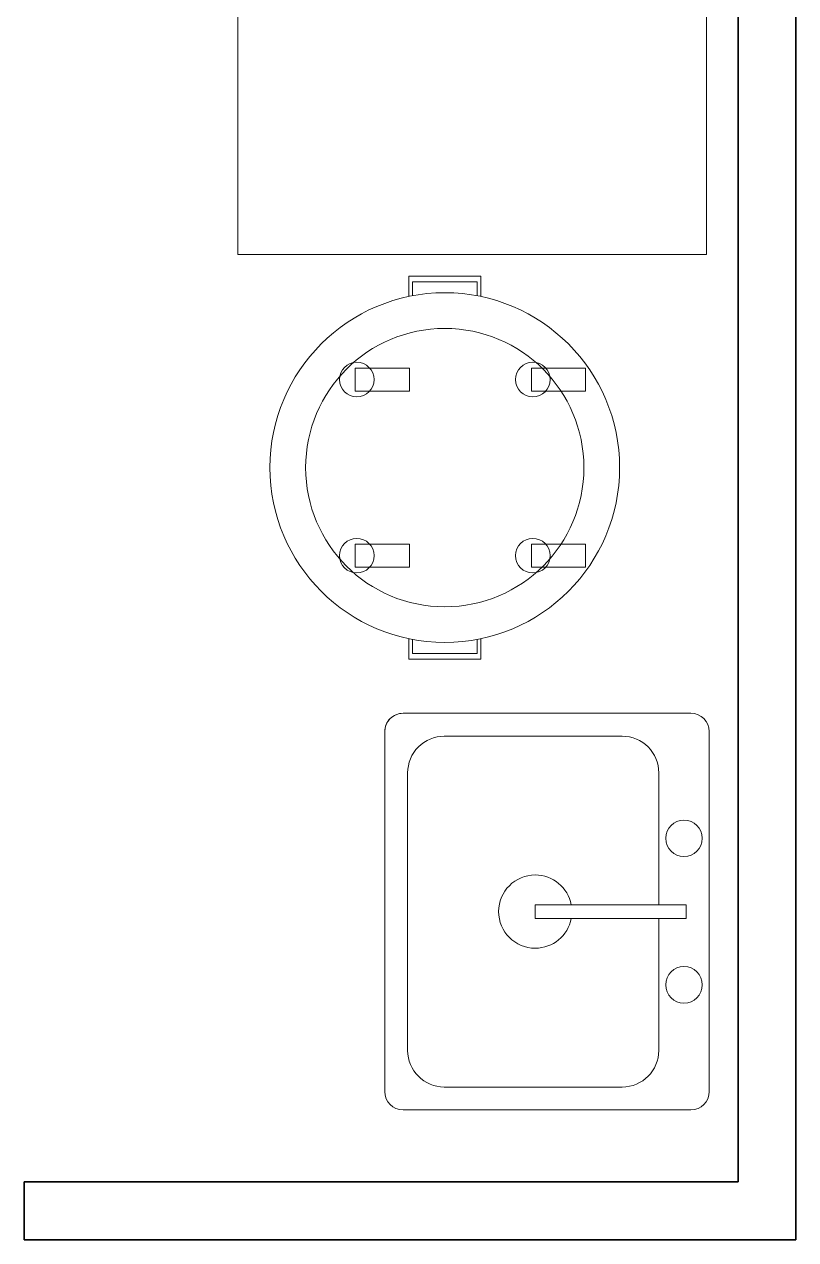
# Model space of a CAD drawing. Header units: millimetres. Extents: x 2162 to 93478, y -2737 to 52379.
# Drawn here: x 42357 to 43427, y 16255 to 17941 of the extents above; entities that cross this region are included whole.
import ezdxf

# ---------------------------------------------------------------- set-up
doc = ezdxf.new("R2010")
doc.units = ezdxf.units.MM
doc.layers.add('equipment 1', color=4, linetype='Continuous', lineweight=9)
doc.layers.add('Wall', color=5, linetype='Continuous', lineweight=9)

# ---------------------------------------------------------------- blocks, each defined once
blk = doc.blocks.new('560 x 460mm')
at = {"color": 0}
for p, q in [((581.3, 530), (82.1, 530)), ((581.3, 530), (82.1, 530)), ((56.7, 504.6), (56.7, 105.4)), ((56.7, 504.6), (56.7, 105.4)), ((524.1, 498.3), (139.2, 498.3)), ((606.7, 105.4), (606.7, 504.6)), ((606.7, 105.4), (606.7, 504.6)), ((88.4, 447.5), (88.4, 200.7)), ((574.9, 200.7), (574.9, 447.5)), ((341.2, 321.3), (322.2, 321.3)), ((322.2, 321.3), (322.2, 111.8)), ((341.2, 111.8), (341.2, 321.3)), ((139.2, 149.9), (322.2, 149.9)), ((341.2, 149.9), (524.1, 149.9)), ((322.2, 111.8), (341.2, 111.8)), ((82.1, 80), (581.3, 80)), ((82.1, 80), (581.3, 80))]:
    blk.add_line(p, q, dxfattribs=at)
for centre, radius, start, end in [((82.1, 504.6), 25.4, 90, 180), ((82.1, 504.6), 25.4, 90, 180), ((581.3, 504.6), 25.4, 0, 90), ((581.3, 504.6), 25.4, 360, 90), ((139.2, 447.5), 50.8, 90, 180), ((524.1, 447.5), 50.8, 360, 90), ((331.7, 321.3), 50.8, 360, 180), ((331.7, 321.3), 50.8, 180, 259.1931), ((331.7, 321.3), 50.8, 280.8069, 0), ((139.2, 200.7), 50.8, 180, 270), ((524.1, 200.7), 50.8, 270, 0), ((230.1, 115), 25.4, 360, 180), ((433.3, 115), 25.4, 360, 180), ((82.1, 105.4), 25.4, 180, 270), ((82.1, 105.4), 25.4, 180, 270), ((230.1, 115), 25.4, 180, 360), ((433.3, 115), 25.4, 180, 360), ((581.3, 105.4), 25.4, 270, 360), ((581.3, 105.4), 25.4, 270, 0)]:
    blk.add_arc(centre, radius, start, end, dxfattribs=at)
blk = doc.blocks.new('equip0548')
at = {"color": 0}
for p, q in [((-50, 265.6), (50, 265.6)), ((-50, 237.3), (-50, 265.6)), ((-45, 257.6), (45, 257.6)), ((-45, 238.3), (-45, 257.6)), ((45, 257.6), (45, 238.3)), ((50, 265.6), (50, 237.3)), ((-124.1, 138.1), (-49.1, 138.1)), ((-124.1, 138.1), (-124.1, 106.1)), ((-49.1, 106.1), (-49.1, 138.1)), ((120.1, 138.1), (120.1, 106.1)), ((120.1, 138.1), (195.1, 138.1)), ((195.1, 106.1), (195.1, 138.1)), ((-124.1, 106.1), (-49.1, 106.1)), ((120.1, 106.1), (195.1, 106.1)), ((-124.1, -106.1), (-124.1, -138.1)), ((-124.1, -106.1), (-49.1, -106.1)), ((-49.1, -138.1), (-49.1, -106.1)), ((120.1, -106.1), (120.1, -138.1)), ((120.1, -106.1), (195.1, -106.1)), ((195.1, -138.1), (195.1, -106.1)), ((-124.1, -138.1), (-49.1, -138.1)), ((120.1, -138.1), (195.1, -138.1)), ((-50, -237.3), (-50, -265.6)), ((-45, -238.3), (-45, -257.6)), ((45, -257.6), (45, -238.3)), ((50, -265.6), (50, -237.3)), ((-50, -265.6), (50, -265.6)), ((-45, -257.6), (45, -257.6))]:
    blk.add_line(p, q, dxfattribs=at)
for centre, radius in [((0, 0), 242.5), ((0, 0), 193), ((-122.1, 122.1), 24), ((122.1, 122.1), 24), ((-122.1, -122.1), 24), ((122.1, -122.1), 24)]:
    blk.add_circle(centre, radius, dxfattribs=at)

msp = doc.modelspace()

# ---------------------------------------------------------------- linework, layer by layer
at = {"layer": 'equipment 1'}
msp.add_lwpolyline([(43303.4, 19121.6), (42653.4, 19121.6), (42653.4, 17621.6), (43303.4, 17621.6)], close=True, dxfattribs=at)
at = {"layer": 'Wall', "lineweight": 35}
for p, q in [((43347.1, 20885.1), (43347.1, 16335.2)), ((43427.1, 16255.2), (43427.1, 20885.1)), ((43347.1, 16335.2), (42357.1, 16335.2)), ((42357.1, 16335.2), (42357.1, 16255.2)), ((42357.1, 16255.2), (43427.1, 16255.2))]:
    msp.add_line(p, q, dxfattribs=at)

# ---------------------------------------------------------------- block references
at = {"layer": 'equipment 1'}
msp.add_blockref('equip0548', (42940.3, 17325.9), dxfattribs=at)
at = {"layer": 'equipment 1', "rotation": 89.9999999999999}
msp.add_blockref('560 x 460mm', (43387.1, 16378.5), dxfattribs=at)

doc.saveas('drawing.dxf')
